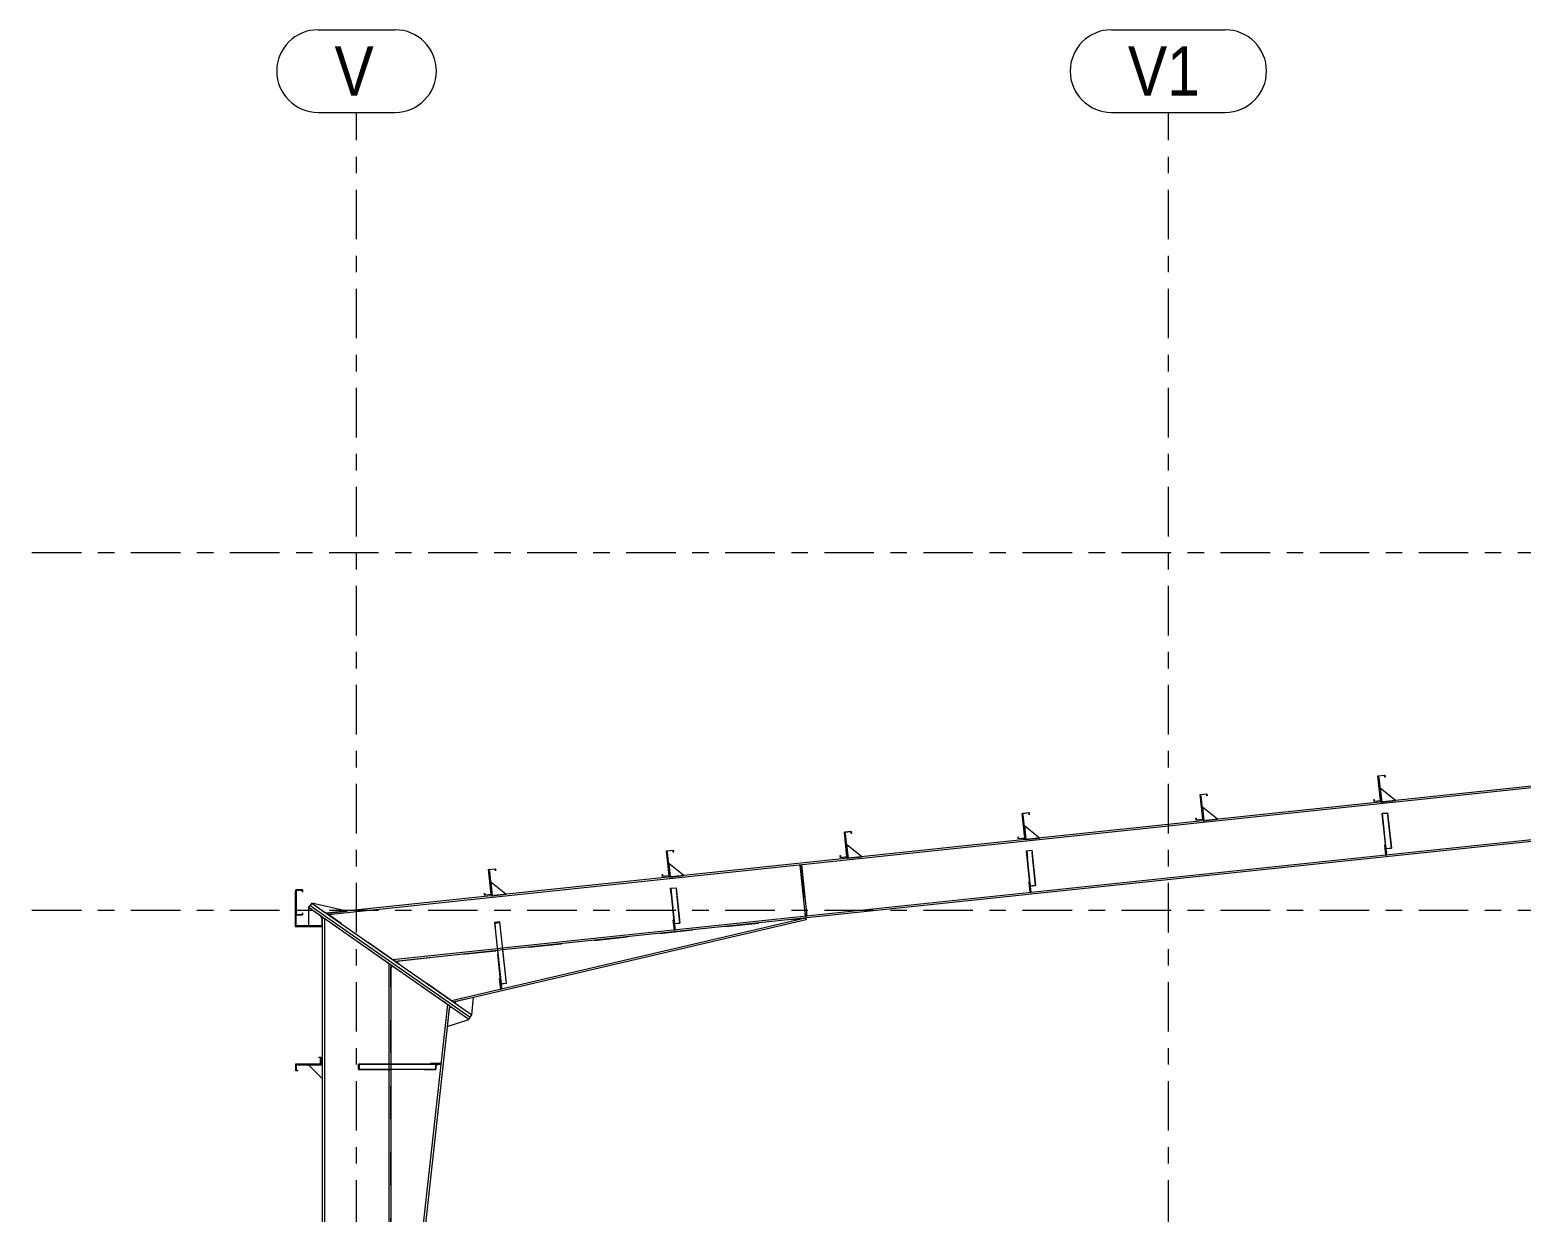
# Model space of a CAD drawing. Header units: millimetres. Extents: x -65 to 757, y -38 to 536.
# Drawn here: x 121.9 to 212.2, y 249 to 320.7 of the extents above; entities that cross this region are included whole.
import ezdxf

# ---------------------------------------------------------------- set-up
doc = ezdxf.new("R2010")
doc.units = ezdxf.units.MM
for name, pattern in [('XKITLINE00', [0]), ('XKITLINE02', [4, 2, -2]), ('XKITLINE03', [6, 3, -1, 1, -1])]:
    doc.linetypes.add(name, pattern=pattern)
doc.layers.add('Part', color=2, linetype='Continuous', lineweight=0)
doc.layers.add('S-grid', color=1, linetype='Continuous', lineweight=0)
doc.styles.add('ARIAL', font='ARIAL.TTF')

# ---------------------------------------------------------------- blocks, each defined once
blk = doc.blocks.new('*A182')
at = {"layer": 'Part'}
blk.add_hatch(color=3, dxfattribs=at).paths.add_polyline_path([(203.784, 273.198), (204.115, 273.233), (204.117, 273.212), (203.802, 273.179), (203.844, 272.78), (203.828, 272.779)], flags=17)
blk = doc.blocks.new('*A216')
at = {"layer": 'Part'}
blk.add_hatch(color=3, dxfattribs=at).paths.add_polyline_path([(192.756, 274.331), (193.17, 274.375), (193.183, 274.25), (193.168, 274.249), (193.157, 274.358), (192.772, 274.318), (192.93, 272.824), (192.515, 272.78), (192.502, 272.905), (192.517, 272.906), (192.529, 272.797), (192.913, 272.838)], flags=17)
blk = doc.blocks.new('*A217')
at = {"layer": 'Part'}
blk.add_hatch(color=3, dxfattribs=at).paths.add_polyline_path([(192.756, 274.331), (193.17, 274.375), (193.183, 274.25), (193.168, 274.249), (193.157, 274.358), (192.772, 274.318), (192.93, 272.824), (192.515, 272.78), (192.502, 272.905), (192.517, 272.906), (192.529, 272.797), (192.913, 272.838)], flags=17)
blk = doc.blocks.new('*A218')
at = {"layer": 'Part'}
blk.add_hatch(color=3, dxfattribs=at).paths.add_polyline_path([(203.529, 275.467), (203.944, 275.511), (203.957, 275.387), (203.942, 275.385), (203.93, 275.494), (203.546, 275.454), (203.703, 273.961), (203.289, 273.917), (203.276, 274.041), (203.291, 274.043), (203.302, 273.933), (203.687, 273.974)], flags=17)
blk = doc.blocks.new('*A219')
at = {"layer": 'Part'}
blk.add_hatch(color=3, dxfattribs=at).paths.add_polyline_path([(203.529, 275.467), (203.944, 275.511), (203.957, 275.387), (203.942, 275.385), (203.93, 275.494), (203.546, 275.454), (203.703, 273.961), (203.289, 273.917), (203.276, 274.041), (203.291, 274.043), (203.302, 273.933), (203.687, 273.974)], flags=17)
blk = doc.blocks.new('*A241')
at = {"layer": 'Part'}
blk.add_hatch(color=3, dxfattribs=at).paths.add_polyline_path([(160.435, 270.922), (160.849, 270.966), (160.862, 270.841), (160.848, 270.84), (160.836, 270.949), (160.451, 270.908), (160.609, 269.415), (160.195, 269.371), (160.181, 269.496), (160.196, 269.497), (160.208, 269.388), (160.592, 269.428)], flags=17)
blk = doc.blocks.new('*A244')
at = {"layer": 'Part'}
blk.add_hatch(color=3, dxfattribs=at).paths.add_polyline_path([(171.209, 272.058), (171.623, 272.102), (171.636, 271.978), (171.621, 271.976), (171.61, 272.085), (171.225, 272.045), (171.383, 270.551), (170.968, 270.508), (170.955, 270.632), (170.97, 270.634), (170.982, 270.524), (171.366, 270.565)], flags=17)
blk = doc.blocks.new('*A245')
at = {"layer": 'Part'}
blk.add_hatch(color=3, dxfattribs=at).paths.add_polyline_path([(171.209, 272.058), (171.623, 272.102), (171.636, 271.978), (171.621, 271.976), (171.61, 272.085), (171.225, 272.045), (171.383, 270.551), (170.968, 270.508), (170.955, 270.632), (170.97, 270.634), (170.982, 270.524), (171.366, 270.565)], flags=17)
blk = doc.blocks.new('*A246')
at = {"layer": 'Part'}
blk.add_hatch(color=3, dxfattribs=at).paths.add_polyline_path([(181.982, 273.195), (182.396, 273.238), (182.41, 273.114), (182.395, 273.112), (182.383, 273.222), (181.999, 273.181), (182.156, 271.688), (181.742, 271.644), (181.729, 271.768), (181.744, 271.77), (181.755, 271.661), (182.14, 271.701)], flags=17)
blk = doc.blocks.new('*A247')
at = {"layer": 'Part'}
blk.add_hatch(color=3, dxfattribs=at).paths.add_polyline_path([(181.982, 273.195), (182.396, 273.238), (182.41, 273.114), (182.395, 273.112), (182.383, 273.222), (181.999, 273.181), (182.156, 271.688), (181.742, 271.644), (181.729, 271.768), (181.744, 271.77), (181.755, 271.661), (182.14, 271.701)], flags=17)
blk = doc.blocks.new('*A248')
at = {"layer": 'Part'}
blk.add_hatch(color=3, dxfattribs=at).paths.add_polyline_path([(139.375, 258.402), (139.375, 258.417), (139.5, 258.417), (139.5, 258), (137.998, 258), (137.998, 257.613), (138.108, 257.613), (138.108, 257.598), (137.983, 257.598), (137.983, 258.015), (139.485, 258.015), (139.485, 258.402)], flags=17)
blk = doc.blocks.new('*A249')
at = {"layer": 'Part'}
blk.add_hatch(color=3, dxfattribs=at).paths.add_polyline_path([(139.375, 258.402), (139.375, 258.417), (139.5, 258.417), (139.5, 258), (137.998, 258), (137.998, 257.613), (138.108, 257.613), (138.108, 257.598), (137.983, 257.598), (137.983, 258.015), (139.485, 258.015), (139.485, 258.402)], flags=17)
blk = doc.blocks.new('*A250')
at = {"layer": 'Part'}
blk.add_hatch(color=3, dxfattribs=at).paths.add_polyline_path([(137.983, 267.037), (137.983, 268.554), (138.4, 268.554), (138.4, 268.429), (138.385, 268.429), (138.385, 268.539), (137.998, 268.539), (137.998, 267.052), (138.385, 267.052), (138.385, 267.162), (138.4, 267.162), (138.4, 267.037)], flags=17)
blk = doc.blocks.new('*A251')
at = {"layer": 'Part'}
blk.add_hatch(color=3, dxfattribs=at).paths.add_polyline_path([(141.783, 257.667), (141.783, 258), (142.444, 258), (142.444, 257.983), (141.816, 257.983), (141.816, 257.667)], flags=17)
blk = doc.blocks.new('*A252')
at = {"layer": 'Part'}
blk.add_hatch(color=3, dxfattribs=at).paths.add_polyline_path([(150.015, 266.577), (150.346, 266.612), (150.349, 266.584), (150.034, 266.551), (150.09, 266.02), (150.074, 266.018)], flags=17)
blk = doc.blocks.new('*A253')
at = {"layer": 'Part'}
blk.add_hatch(color=3, dxfattribs=at).paths.add_polyline_path([(160.689, 268.653), (161.021, 268.688), (161.023, 268.667), (160.708, 268.634), (160.75, 268.235), (160.734, 268.233)], flags=17)
blk = doc.blocks.new('*A254')
at = {"layer": 'Part'}
blk.add_hatch(color=3, dxfattribs=at).paths.add_polyline_path([(182.236, 270.926), (182.568, 270.961), (182.57, 270.94), (182.255, 270.907), (182.297, 270.508), (182.281, 270.506)], flags=17)
blk = doc.blocks.new('*A255')
at = {"layer": 'Part'}
blk.add_hatch(color=3, dxfattribs=at).paths.add_polyline_path([(149.661, 269.785), (150.076, 269.829), (150.089, 269.705), (150.074, 269.703), (150.062, 269.813), (149.678, 269.772), (149.835, 268.279), (149.421, 268.235), (149.408, 268.359), (149.423, 268.361), (149.434, 268.252), (149.819, 268.292)], flags=17)
blk = doc.blocks.new('*A256')
at = {"layer": 'Part'}
blk.add_hatch(color=3, dxfattribs=at).paths.add_polyline_path([(149.661, 269.785), (150.076, 269.829), (150.089, 269.705), (150.074, 269.703), (150.062, 269.813), (149.678, 269.772), (149.835, 268.279), (149.421, 268.235), (149.408, 268.359), (149.423, 268.361), (149.434, 268.252), (149.819, 268.292)], flags=17)
blk = doc.blocks.new('*A257')
at = {"layer": 'Part'}
blk.add_hatch(color=3, dxfattribs=at).paths.add_polyline_path([(160.435, 270.922), (160.849, 270.966), (160.862, 270.841), (160.848, 270.84), (160.836, 270.949), (160.451, 270.908), (160.609, 269.415), (160.195, 269.371), (160.181, 269.496), (160.196, 269.497), (160.208, 269.388), (160.592, 269.428)], flags=17)
blk = doc.blocks.new('*A1048')
at = {"layer": 'S-grid', "color": 1, "linetype": 'XKITLINE03', "lineweight": 0}
blk.add_line((-10, 289), (252.703, 289), dxfattribs=at)
blk = doc.blocks.new('*A1050')
at = {"layer": 'S-grid', "color": 1, "linetype": 'XKITLINE03', "lineweight": 0}
blk.add_line((-10, 267.333), (561.822, 267.333), dxfattribs=at)
blk = doc.blocks.new('*A1068')
at = {"layer": 'S-grid', "color": 1, "linetype": 'XKITLINE03', "lineweight": 0}
blk.add_line((190.833, 175.975), (190.833, 315.667), dxfattribs=at)
at = {"layer": 'S-grid', "color": 3, "style": 'ARIAL', "width": 0.85}
blk.add_text('V1', height=3, dxfattribs=at).set_placement((188.386, 316.667))
blk = doc.blocks.new('*A1069')
at = {"layer": 'S-grid', "color": 1, "linetype": 'XKITLINE00', "lineweight": 0}
for p, q in [((187.386, 320.667), (194.28, 320.667)), ((187.386, 315.667), (194.28, 315.667))]:
    blk.add_line(p, q, dxfattribs=at)
for centre, start, end in [((187.386, 318.167), 90, 270), ((194.28, 318.167), 270, 90)]:
    blk.add_arc(centre, 2.5, start, end, dxfattribs=at)
blk = doc.blocks.new('*A1070')
at = {"layer": 'S-grid', "color": 1, "linetype": 'XKITLINE03', "lineweight": 0}
blk.add_line((141.667, 175.975), (141.667, 315.667), dxfattribs=at)
at = {"layer": 'S-grid', "color": 3, "style": 'ARIAL', "width": 0.85}
blk.add_text('V', height=3, dxfattribs=at).set_placement((140.332, 316.667))
blk = doc.blocks.new('*A1071')
at = {"layer": 'S-grid', "color": 1, "linetype": 'XKITLINE00', "lineweight": 0}
for p, q in [((139.332, 320.667), (144.001, 320.667)), ((139.332, 315.667), (144.001, 315.667))]:
    blk.add_line(p, q, dxfattribs=at)
for centre, start, end in [((139.332, 318.167), 90, 270), ((144.001, 318.167), 270, 90)]:
    blk.add_arc(centre, 2.5, start, end, dxfattribs=at)
blk = doc.blocks.new('*A1121')
at = {"layer": 'Part', "color": 2, "linetype": 'XKITLINE00', "lineweight": 0}
for p, q in [((203.784, 273.198), (204.115, 273.233)), ((203.828, 272.779), (203.784, 273.198)), ((203.802, 273.179), (204.117, 273.212)), ((204.052, 270.812), (203.802, 273.179)), ((204.115, 273.233), (204.341, 271.094)), ((203.828, 272.779), (203.844, 272.78)), ((203.828, 272.779), (204.012, 271.032)), ((204.026, 271.061), (204.341, 271.094)), ((204.036, 270.81), (204.052, 270.812))]:
    blk.add_line(p, q, dxfattribs=at)
at = {"layer": 'Part', "color": 7, "linetype": 'XKITLINE02', "lineweight": 0}
for p, q in [((204.008, 271.072), (204.339, 271.107)), ((204.012, 271.032), (204.036, 270.81))]:
    blk.add_line(p, q, dxfattribs=at)
blk = doc.blocks.new('*A1122')
at = {"layer": 'Part', "color": 7, "linetype": 'XKITLINE02', "lineweight": 0}
for p, q in [((204.036, 270.81), (203.784, 273.198)), ((204.052, 270.812), (203.802, 273.179)), ((204.341, 271.094), (204.115, 273.233)), ((204.008, 271.072), (204.339, 271.107)), ((204.026, 271.061), (204.341, 271.094)), ((204.036, 270.81), (204.052, 270.812))]:
    blk.add_line(p, q, dxfattribs=at)
blk = doc.blocks.new('*A1123')
at = {"layer": 'Part', "color": 2, "linetype": 'XKITLINE00', "lineweight": 0}
for p, q in [((203.943, 271.288), (203.985, 271.292)), ((204.009, 270.666), (203.943, 271.288)), ((204.012, 271.032), (204.05, 270.67))]:
    blk.add_line(p, q, dxfattribs=at)
at = {"layer": 'Part', "color": 7, "linetype": 'XKITLINE02', "lineweight": 0}
for p, q in [((203.985, 271.292), (204.012, 271.032)), ((203.996, 270.79), (204.037, 270.795)), ((204.05, 270.67), (204.009, 270.666))]:
    blk.add_line(p, q, dxfattribs=at)
blk = doc.blocks.new('*A1124')
at = {"layer": 'Part', "color": 7, "linetype": 'XKITLINE02', "lineweight": 0}
for p, q in [((203.985, 271.292), (203.943, 271.288)), ((203.943, 271.288), (204.009, 270.666)), ((204.05, 270.67), (203.985, 271.292)), ((203.996, 270.79), (204.037, 270.795)), ((204.009, 270.666), (204.05, 270.67))]:
    blk.add_line(p, q, dxfattribs=at)
blk = doc.blocks.new('*A1125')
at = {"layer": 'Part', "color": 2, "linetype": 'XKITLINE00', "lineweight": 0}
for p, q in [((203.596, 275.374), (203.555, 275.369)), ((203.753, 273.882), (203.596, 275.374)), ((203.703, 273.961), (203.712, 273.878))]:
    blk.add_line(p, q, dxfattribs=at)
at = {"layer": 'Part', "color": 7, "linetype": 'XKITLINE02', "lineweight": 0}
for p, q in [((203.555, 275.369), (203.703, 273.961)), ((203.712, 273.878), (203.753, 273.882))]:
    blk.add_line(p, q, dxfattribs=at)
blk = doc.blocks.new('*A1126')
at = {"layer": 'Part', "color": 2, "linetype": 'XKITLINE00', "lineweight": 0}
blk.add_line((204.582, 273.969), (203.666, 274.711), dxfattribs=at)
at = {"layer": 'Part', "color": 7, "linetype": 'XKITLINE02', "lineweight": 0}
for p, q in [((203.666, 274.711), (203.753, 273.882)), ((203.753, 273.882), (204.582, 273.969))]:
    blk.add_line(p, q, dxfattribs=at)
blk = doc.blocks.new('*A1127')
at = {"layer": 'Part', "color": 2, "linetype": 'XKITLINE00', "lineweight": 0}
for p, q in [((192.823, 274.237), (192.781, 274.233)), ((192.98, 272.746), (192.823, 274.237)), ((192.93, 272.824), (192.938, 272.741))]:
    blk.add_line(p, q, dxfattribs=at)
at = {"layer": 'Part', "color": 7, "linetype": 'XKITLINE02', "lineweight": 0}
for p, q in [((192.781, 274.233), (192.93, 272.824)), ((192.938, 272.741), (192.98, 272.746))]:
    blk.add_line(p, q, dxfattribs=at)
blk = doc.blocks.new('*A1128')
at = {"layer": 'Part', "color": 2, "linetype": 'XKITLINE00', "lineweight": 0}
blk.add_line((193.809, 272.833), (192.892, 273.574), dxfattribs=at)
at = {"layer": 'Part', "color": 7, "linetype": 'XKITLINE02', "lineweight": 0}
for p, q in [((192.892, 273.574), (192.98, 272.746)), ((192.98, 272.746), (193.809, 272.833))]:
    blk.add_line(p, q, dxfattribs=at)
blk = doc.blocks.new('*A1231')
at = {"layer": 'Part', "color": 2, "linetype": 'XKITLINE00', "lineweight": 0}
for p, q in [((139.583, 266.91), (139.583, 192.292)), ((139.717, 266.817), (139.717, 192.292)), ((143.617, 264.091), (143.617, 258)), ((143.75, 263.998), (143.75, 258)), ((143.617, 257.667), (143.617, 192.292)), ((143.75, 257.667), (143.75, 192.292))]:
    blk.add_line(p, q, dxfattribs=at)
at = {"layer": 'Part', "color": 7, "linetype": 'XKITLINE02', "lineweight": 0}
for p, q in [((143.75, 263.998), (139.583, 266.91)), ((143.617, 258), (143.617, 257.667)), ((143.75, 258), (143.75, 257.667)), ((143.75, 192.292), (139.583, 192.292))]:
    blk.add_line(p, q, dxfattribs=at)
blk = doc.blocks.new('*A1232')
at = {"layer": 'Part', "color": 2, "linetype": 'XKITLINE00', "lineweight": 0}
for p, q in [((143.85, 263.928), (143.75, 263.876)), ((143.75, 263.876), (143.851, 263.927)), ((147.165, 261.611), (143.75, 230.665)), ((147.29, 261.524), (143.883, 230.65)), ((143.883, 230.65), (143.75, 230.665))]:
    blk.add_line(p, q, dxfattribs=at)
at = {"layer": 'Part', "color": 7, "linetype": 'XKITLINE02', "lineweight": 0}
for p, q in [((143.75, 263.875), (143.75, 263.876)), ((143.75, 263.875), (143.75, 263.876)), ((143.75, 230.665), (143.75, 263.875)), ((143.852, 263.929), (143.85, 263.928)), ((143.852, 263.929), (143.851, 263.927)), ((147.29, 261.524), (143.851, 263.927)), ((147.165, 261.611), (143.852, 263.929))]:
    blk.add_line(p, q, dxfattribs=at)
blk = doc.blocks.new('*A1233')
at = {"layer": 'Part', "color": 2, "linetype": 'XKITLINE00', "lineweight": 0}
for p, q in [((171.275, 271.965), (171.234, 271.96)), ((171.433, 270.473), (171.275, 271.965)), ((171.383, 270.551), (171.391, 270.469))]:
    blk.add_line(p, q, dxfattribs=at)
at = {"layer": 'Part', "color": 7, "linetype": 'XKITLINE02', "lineweight": 0}
for p, q in [((171.234, 271.96), (171.383, 270.551)), ((171.391, 270.469), (171.433, 270.473))]:
    blk.add_line(p, q, dxfattribs=at)
blk = doc.blocks.new('*A1234')
at = {"layer": 'Part', "color": 2, "linetype": 'XKITLINE00', "lineweight": 0}
blk.add_line((161.488, 269.424), (160.572, 270.165), dxfattribs=at)
at = {"layer": 'Part', "color": 7, "linetype": 'XKITLINE02', "lineweight": 0}
for p, q in [((160.572, 270.165), (160.659, 269.337)), ((160.659, 269.337), (161.488, 269.424))]:
    blk.add_line(p, q, dxfattribs=at)
blk = doc.blocks.new('*A1235')
at = {"layer": 'Part', "color": 2, "linetype": 'XKITLINE00', "lineweight": 0}
for p, q in [((160.502, 270.828), (160.46, 270.824)), ((160.659, 269.337), (160.502, 270.828)), ((160.609, 269.415), (160.618, 269.332))]:
    blk.add_line(p, q, dxfattribs=at)
at = {"layer": 'Part', "color": 7, "linetype": 'XKITLINE02', "lineweight": 0}
for p, q in [((160.46, 270.824), (160.609, 269.415)), ((160.618, 269.332), (160.659, 269.337))]:
    blk.add_line(p, q, dxfattribs=at)
blk = doc.blocks.new('*A1236')
at = {"layer": 'Part', "color": 7, "linetype": 'XKITLINE02', "lineweight": 0}
for p, q in [((160.89, 266.747), (160.849, 266.742)), ((160.849, 266.742), (160.915, 266.121)), ((160.956, 266.125), (160.89, 266.747)), ((160.901, 266.245), (160.943, 266.249)), ((160.915, 266.121), (160.956, 266.125))]:
    blk.add_line(p, q, dxfattribs=at)
blk = doc.blocks.new('*A1237')
at = {"layer": 'Part', "color": 2, "linetype": 'XKITLINE00', "lineweight": 0}
for p, q in [((160.849, 266.742), (160.89, 266.747)), ((160.915, 266.121), (160.849, 266.742)), ((160.918, 266.487), (160.956, 266.125))]:
    blk.add_line(p, q, dxfattribs=at)
at = {"layer": 'Part', "color": 7, "linetype": 'XKITLINE02', "lineweight": 0}
for p, q in [((160.89, 266.747), (160.918, 266.487)), ((160.901, 266.245), (160.943, 266.249)), ((160.956, 266.125), (160.915, 266.121))]:
    blk.add_line(p, q, dxfattribs=at)
blk = doc.blocks.new('*A1238')
at = {"layer": 'Part', "color": 7, "linetype": 'XKITLINE02', "lineweight": 0}
for p, q in [((160.941, 266.265), (160.689, 268.653)), ((160.958, 266.267), (160.708, 268.634)), ((161.247, 266.548), (161.021, 268.688)), ((160.914, 266.526), (161.245, 266.561)), ((160.932, 266.515), (161.247, 266.548)), ((160.941, 266.265), (160.958, 266.267))]:
    blk.add_line(p, q, dxfattribs=at)
blk = doc.blocks.new('*A1239')
at = {"layer": 'Part', "color": 2, "linetype": 'XKITLINE00', "lineweight": 0}
blk.add_line((172.261, 270.56), (171.345, 271.302), dxfattribs=at)
at = {"layer": 'Part', "color": 7, "linetype": 'XKITLINE02', "lineweight": 0}
for p, q in [((171.345, 271.302), (171.433, 270.473)), ((171.433, 270.473), (172.261, 270.56))]:
    blk.add_line(p, q, dxfattribs=at)
blk = doc.blocks.new('*A1240')
at = {"layer": 'Part', "color": 7, "linetype": 'XKITLINE02', "lineweight": 0}
for p, q in [((168.527, 270.057), (168.609, 270.066)), ((168.527, 270.057), (168.853, 266.958)), ((168.54, 269.933), (168.623, 269.942)), ((168.609, 270.066), (168.936, 266.967)), ((168.923, 267.091), (168.84, 267.082)), ((168.936, 266.967), (168.853, 266.958))]:
    blk.add_line(p, q, dxfattribs=at)
blk = doc.blocks.new('*A1241')
at = {"layer": 'Part', "color": 7, "linetype": 'XKITLINE02', "lineweight": 0}
for p, q in [((168.527, 270.057), (168.609, 270.066)), ((168.54, 269.933), (168.623, 269.942)), ((168.84, 267.082), (168.923, 267.091)), ((168.853, 266.958), (168.936, 266.967))]:
    blk.add_line(p, q, dxfattribs=at)
at = {"layer": 'Part', "color": 2, "linetype": 'XKITLINE00', "lineweight": 0}
for p, q in [((168.853, 266.958), (168.527, 270.057)), ((168.609, 270.066), (168.936, 266.967))]:
    blk.add_line(p, q, dxfattribs=at)
blk = doc.blocks.new('*A1242')
at = {"layer": 'Part', "color": 7, "linetype": 'XKITLINE02', "lineweight": 0}
for p, q in [((182.488, 268.538), (182.236, 270.926)), ((182.505, 268.539), (182.255, 270.907)), ((182.794, 268.821), (182.568, 270.961)), ((182.461, 268.799), (182.792, 268.834)), ((182.479, 268.788), (182.794, 268.821)), ((182.488, 268.538), (182.505, 268.539))]:
    blk.add_line(p, q, dxfattribs=at)
blk = doc.blocks.new('*A1243')
at = {"layer": 'Part', "color": 2, "linetype": 'XKITLINE00', "lineweight": 0}
for p, q in [((182.396, 269.015), (182.438, 269.019)), ((182.462, 268.393), (182.396, 269.015)), ((182.465, 268.76), (182.503, 268.398))]:
    blk.add_line(p, q, dxfattribs=at)
at = {"layer": 'Part', "color": 7, "linetype": 'XKITLINE02', "lineweight": 0}
for p, q in [((182.438, 269.019), (182.465, 268.76)), ((182.449, 268.518), (182.49, 268.522)), ((182.503, 268.398), (182.462, 268.393))]:
    blk.add_line(p, q, dxfattribs=at)
blk = doc.blocks.new('*A1244')
at = {"layer": 'Part', "color": 7, "linetype": 'XKITLINE02', "lineweight": 0}
for p, q in [((182.438, 269.019), (182.396, 269.015)), ((182.396, 269.015), (182.462, 268.393)), ((182.503, 268.398), (182.438, 269.019)), ((182.449, 268.518), (182.49, 268.522)), ((182.462, 268.393), (182.503, 268.398))]:
    blk.add_line(p, q, dxfattribs=at)
blk = doc.blocks.new('*A1245')
at = {"layer": 'Part', "color": 2, "linetype": 'XKITLINE00', "lineweight": 0}
for p, q in [((182.049, 273.101), (182.008, 273.097)), ((182.206, 271.609), (182.049, 273.101)), ((182.156, 271.688), (182.165, 271.605))]:
    blk.add_line(p, q, dxfattribs=at)
at = {"layer": 'Part', "color": 7, "linetype": 'XKITLINE02', "lineweight": 0}
for p, q in [((182.008, 273.097), (182.156, 271.688)), ((182.165, 271.605), (182.206, 271.609))]:
    blk.add_line(p, q, dxfattribs=at)
blk = doc.blocks.new('*A1246')
at = {"layer": 'Part', "color": 2, "linetype": 'XKITLINE00', "lineweight": 0}
blk.add_line((183.035, 271.697), (182.119, 272.438), dxfattribs=at)
at = {"layer": 'Part', "color": 7, "linetype": 'XKITLINE02', "lineweight": 0}
for p, q in [((182.119, 272.438), (182.206, 271.609)), ((182.206, 271.609), (183.035, 271.697))]:
    blk.add_line(p, q, dxfattribs=at)
blk = doc.blocks.new('*A1247')
at = {"layer": 'Part', "color": 7, "linetype": 'XKITLINE02', "lineweight": 0}
for p, q in [((137.983, 268.554), (137.983, 267.037)), ((138.4, 268.554), (137.983, 268.554)), ((137.998, 267.052), (137.998, 268.539)), ((137.998, 268.539), (138.385, 268.539)), ((138.385, 268.539), (138.385, 268.429)), ((138.385, 268.429), (138.4, 268.429)), ((138.4, 268.429), (138.4, 268.554)), ((137.983, 267.037), (138.4, 267.037)), ((138.385, 267.052), (137.998, 267.052)), ((138.4, 267.162), (138.385, 267.162)), ((138.385, 267.162), (138.385, 267.052)), ((138.4, 267.037), (138.4, 267.162))]:
    blk.add_line(p, q, dxfattribs=at)
blk = doc.blocks.new('*A1248')
at = {"layer": 'Part', "color": 2, "linetype": 'XKITLINE00', "lineweight": 0}
for p, q in [((192.756, 274.331), (193.17, 274.375)), ((192.913, 272.838), (192.756, 274.331)), ((193.157, 274.358), (192.772, 274.318)), ((192.772, 274.318), (192.93, 272.824)), ((193.168, 274.249), (193.157, 274.358)), ((193.183, 274.25), (193.168, 274.249)), ((193.17, 274.375), (193.183, 274.25)), ((192.502, 272.905), (192.517, 272.906)), ((192.515, 272.78), (192.502, 272.905)), ((192.93, 272.824), (192.515, 272.78)), ((192.517, 272.906), (192.529, 272.797)), ((192.529, 272.797), (192.913, 272.838))]:
    blk.add_line(p, q, dxfattribs=at)
blk = doc.blocks.new('*A1249')
at = {"layer": 'Part', "color": 2, "linetype": 'XKITLINE00', "lineweight": 0}
for p, q in [((192.756, 274.331), (193.17, 274.375)), ((192.913, 272.838), (192.756, 274.331)), ((193.157, 274.358), (192.772, 274.318)), ((192.772, 274.318), (192.93, 272.824)), ((193.168, 274.249), (193.157, 274.358)), ((193.183, 274.25), (193.168, 274.249)), ((193.17, 274.375), (193.183, 274.25)), ((192.502, 272.905), (192.517, 272.906)), ((192.515, 272.78), (192.502, 272.905)), ((192.93, 272.824), (192.515, 272.78)), ((192.517, 272.906), (192.529, 272.797)), ((192.529, 272.797), (192.913, 272.838))]:
    blk.add_line(p, q, dxfattribs=at)
blk = doc.blocks.new('*A1250')
at = {"layer": 'Part', "color": 2, "linetype": 'XKITLINE00', "lineweight": 0}
for p, q in [((203.529, 275.467), (203.944, 275.511)), ((203.93, 275.494), (203.546, 275.454)), ((203.942, 275.385), (203.93, 275.494)), ((203.944, 275.511), (203.957, 275.387)), ((203.687, 273.974), (203.529, 275.467)), ((203.546, 275.454), (203.703, 273.961)), ((203.957, 275.387), (203.942, 275.385)), ((203.276, 274.041), (203.291, 274.043)), ((203.289, 273.917), (203.276, 274.041)), ((203.703, 273.961), (203.289, 273.917)), ((203.291, 274.043), (203.302, 273.933)), ((203.302, 273.933), (203.687, 273.974))]:
    blk.add_line(p, q, dxfattribs=at)
blk = doc.blocks.new('*A1251')
at = {"layer": 'Part', "color": 2, "linetype": 'XKITLINE00', "lineweight": 0}
for p, q in [((203.529, 275.467), (203.944, 275.511)), ((203.93, 275.494), (203.546, 275.454)), ((203.942, 275.385), (203.93, 275.494)), ((203.944, 275.511), (203.957, 275.387)), ((203.687, 273.974), (203.529, 275.467)), ((203.546, 275.454), (203.703, 273.961)), ((203.957, 275.387), (203.942, 275.385)), ((203.276, 274.041), (203.291, 274.043)), ((203.289, 273.917), (203.276, 274.041)), ((203.703, 273.961), (203.289, 273.917)), ((203.291, 274.043), (203.302, 273.933)), ((203.302, 273.933), (203.687, 273.974))]:
    blk.add_line(p, q, dxfattribs=at)
blk = doc.blocks.new('*A1264')
at = {"layer": 'Part', "color": 2, "linetype": 'XKITLINE00', "lineweight": 0}
for p, q in [((239.119, 277.612), (139.836, 267.14)), ((239.13, 277.505), (139.972, 267.046)), ((236.371, 274.08), (150.514, 265.024)), ((236.382, 273.972), (150.525, 264.916)), ((150.182, 264.989), (143.867, 264.323)), ((150.194, 264.881), (144.003, 264.228))]:
    blk.add_line(p, q, dxfattribs=at)
at = {"layer": 'Part', "color": 7, "linetype": 'XKITLINE02', "lineweight": 0}
for p, q in [((144.003, 264.228), (139.836, 267.14)), ((150.514, 265.024), (150.182, 264.989)), ((150.525, 264.916), (150.194, 264.881))]:
    blk.add_line(p, q, dxfattribs=at)
blk = doc.blocks.new('*A1288')
at = {"layer": 'Part', "color": 2, "linetype": 'XKITLINE00', "lineweight": 0}
for p, q in [((160.435, 270.922), (160.849, 270.966)), ((160.592, 269.428), (160.435, 270.922)), ((160.836, 270.949), (160.451, 270.908)), ((160.451, 270.908), (160.609, 269.415)), ((160.848, 270.84), (160.836, 270.949)), ((160.862, 270.841), (160.848, 270.84)), ((160.849, 270.966), (160.862, 270.841)), ((160.181, 269.496), (160.196, 269.497)), ((160.195, 269.371), (160.181, 269.496)), ((160.609, 269.415), (160.195, 269.371)), ((160.196, 269.497), (160.208, 269.388)), ((160.208, 269.388), (160.592, 269.428))]:
    blk.add_line(p, q, dxfattribs=at)
blk = doc.blocks.new('*A1289')
at = {"layer": 'Part', "color": 2, "linetype": 'XKITLINE00', "lineweight": 0}
for p, q in [((160.435, 270.922), (160.849, 270.966)), ((160.592, 269.428), (160.435, 270.922)), ((160.836, 270.949), (160.451, 270.908)), ((160.451, 270.908), (160.609, 269.415)), ((160.848, 270.84), (160.836, 270.949)), ((160.862, 270.841), (160.848, 270.84)), ((160.849, 270.966), (160.862, 270.841)), ((160.181, 269.496), (160.196, 269.497)), ((160.195, 269.371), (160.181, 269.496)), ((160.609, 269.415), (160.195, 269.371)), ((160.196, 269.497), (160.208, 269.388)), ((160.208, 269.388), (160.592, 269.428))]:
    blk.add_line(p, q, dxfattribs=at)
blk = doc.blocks.new('*A1292')
at = {"layer": 'Part', "color": 2, "linetype": 'XKITLINE00', "lineweight": 0}
for p, q in [((171.209, 272.058), (171.623, 272.102)), ((171.366, 270.565), (171.209, 272.058)), ((171.61, 272.085), (171.225, 272.045)), ((171.225, 272.045), (171.383, 270.551)), ((171.621, 271.976), (171.61, 272.085)), ((171.636, 271.978), (171.621, 271.976)), ((171.623, 272.102), (171.636, 271.978)), ((170.955, 270.632), (170.97, 270.634)), ((170.968, 270.508), (170.955, 270.632)), ((171.383, 270.551), (170.968, 270.508)), ((170.97, 270.634), (170.982, 270.524)), ((170.982, 270.524), (171.366, 270.565))]:
    blk.add_line(p, q, dxfattribs=at)
blk = doc.blocks.new('*A1293')
at = {"layer": 'Part', "color": 2, "linetype": 'XKITLINE00', "lineweight": 0}
for p, q in [((171.209, 272.058), (171.623, 272.102)), ((171.366, 270.565), (171.209, 272.058)), ((171.61, 272.085), (171.225, 272.045)), ((171.225, 272.045), (171.383, 270.551)), ((171.621, 271.976), (171.61, 272.085)), ((171.636, 271.978), (171.621, 271.976)), ((171.623, 272.102), (171.636, 271.978)), ((170.955, 270.632), (170.97, 270.634)), ((170.968, 270.508), (170.955, 270.632)), ((171.383, 270.551), (170.968, 270.508)), ((170.97, 270.634), (170.982, 270.524)), ((170.982, 270.524), (171.366, 270.565))]:
    blk.add_line(p, q, dxfattribs=at)
blk = doc.blocks.new('*A1294')
at = {"layer": 'Part', "color": 2, "linetype": 'XKITLINE00', "lineweight": 0}
for p, q in [((181.982, 273.195), (182.396, 273.238)), ((182.14, 271.701), (181.982, 273.195)), ((182.383, 273.222), (181.999, 273.181)), ((181.999, 273.181), (182.156, 271.688)), ((182.395, 273.112), (182.383, 273.222)), ((182.41, 273.114), (182.395, 273.112)), ((182.396, 273.238), (182.41, 273.114)), ((181.729, 271.768), (181.744, 271.77)), ((181.742, 271.644), (181.729, 271.768)), ((182.156, 271.688), (181.742, 271.644)), ((181.744, 271.77), (181.755, 271.661)), ((181.755, 271.661), (182.14, 271.701))]:
    blk.add_line(p, q, dxfattribs=at)
blk = doc.blocks.new('*A1295')
at = {"layer": 'Part', "color": 2, "linetype": 'XKITLINE00', "lineweight": 0}
for p, q in [((181.982, 273.195), (182.396, 273.238)), ((182.14, 271.701), (181.982, 273.195)), ((182.383, 273.222), (181.999, 273.181)), ((181.999, 273.181), (182.156, 271.688)), ((182.395, 273.112), (182.383, 273.222)), ((182.41, 273.114), (182.395, 273.112)), ((182.396, 273.238), (182.41, 273.114)), ((181.729, 271.768), (181.744, 271.77)), ((181.742, 271.644), (181.729, 271.768)), ((182.156, 271.688), (181.742, 271.644)), ((181.744, 271.77), (181.755, 271.661)), ((181.755, 271.661), (182.14, 271.701))]:
    blk.add_line(p, q, dxfattribs=at)
blk = doc.blocks.new('*A1296')
at = {"layer": 'Part', "color": 2, "linetype": 'XKITLINE00', "lineweight": 0}
for p, q in [((139.375, 258.417), (139.5, 258.417)), ((139.375, 258.402), (139.375, 258.417)), ((139.485, 258.402), (139.375, 258.402)), ((139.485, 258.015), (139.485, 258.402)), ((139.5, 258.417), (139.5, 258)), ((137.983, 257.598), (137.983, 258.015)), ((137.983, 258.015), (139.485, 258.015)), ((138.108, 257.598), (137.983, 257.598)), ((139.5, 258), (137.998, 258)), ((137.998, 258), (137.998, 257.613)), ((137.998, 257.613), (138.108, 257.613)), ((138.108, 257.613), (138.108, 257.598))]:
    blk.add_line(p, q, dxfattribs=at)
blk = doc.blocks.new('*A1297')
at = {"layer": 'Part', "color": 2, "linetype": 'XKITLINE00', "lineweight": 0}
for p, q in [((139.375, 258.417), (139.5, 258.417)), ((139.375, 258.402), (139.375, 258.417)), ((139.485, 258.402), (139.375, 258.402)), ((139.485, 258.015), (139.485, 258.402)), ((139.5, 258.417), (139.5, 258)), ((137.983, 257.598), (137.983, 258.015)), ((137.983, 258.015), (139.485, 258.015)), ((138.108, 257.598), (137.983, 257.598)), ((139.5, 258), (137.998, 258)), ((137.998, 258), (137.998, 257.613)), ((137.998, 257.613), (138.108, 257.613)), ((138.108, 257.613), (138.108, 257.598))]:
    blk.add_line(p, q, dxfattribs=at)
blk = doc.blocks.new('*A1300')
at = {"layer": 'Part', "color": 2, "linetype": 'XKITLINE00', "lineweight": 0}
for p, q in [((137.983, 267.037), (137.983, 268.554)), ((137.983, 268.554), (138.4, 268.554)), ((138.385, 268.539), (137.998, 268.539)), ((137.998, 268.539), (137.998, 267.052)), ((138.385, 268.429), (138.385, 268.539)), ((138.4, 268.429), (138.385, 268.429)), ((138.4, 268.554), (138.4, 268.429)), ((138.4, 267.037), (137.983, 267.037)), ((137.998, 267.052), (138.385, 267.052)), ((138.385, 267.052), (138.385, 267.162)), ((138.385, 267.162), (138.4, 267.162)), ((138.4, 267.162), (138.4, 267.037))]:
    blk.add_line(p, q, dxfattribs=at)
blk = doc.blocks.new('*A1301')
at = {"layer": 'Part', "color": 2, "linetype": 'XKITLINE00', "lineweight": 0}
for p, q in [((141.783, 257.667), (141.783, 258)), ((146.312, 258), (141.783, 258)), ((146.471, 257.667), (141.783, 257.667)), ((146.631, 257.983), (141.816, 257.983)), ((141.816, 257.983), (141.816, 257.667)), ((142.444, 258), (142.444, 257.983)), ((146.471, 257.983), (146.471, 257.667)), ((146.631, 258), (146.631, 257.983))]:
    blk.add_line(p, q, dxfattribs=at)
at = {"layer": 'Part', "color": 7, "linetype": 'XKITLINE02', "lineweight": 0}
for p, q in [((142.444, 258), (146.631, 258)), ((146.463, 257.667), (146.463, 258)), ((146.463, 258), (146.631, 258)), ((146.631, 257.983), (146.471, 257.983))]:
    blk.add_line(p, q, dxfattribs=at)
blk = doc.blocks.new('*A1302')
at = {"layer": 'Part', "color": 2, "linetype": 'XKITLINE00', "lineweight": 0}
for p, q in [((150.346, 266.612), (150.015, 266.577)), ((150.015, 266.577), (150.395, 262.969)), ((150.034, 266.551), (150.349, 266.584)), ((150.034, 266.551), (150.09, 266.02)), ((150.738, 262.901), (150.346, 266.612)), ((150.09, 266.02), (150.074, 266.018)), ((150.09, 266.02), (150.443, 262.681)), ((150.423, 262.868), (150.738, 262.901)), ((150.426, 262.679), (150.443, 262.681))]:
    blk.add_line(p, q, dxfattribs=at)
at = {"layer": 'Part', "color": 7, "linetype": 'XKITLINE02', "lineweight": 0}
for p, q in [((150.395, 262.969), (150.426, 262.679)), ((150.405, 262.876), (150.737, 262.911))]:
    blk.add_line(p, q, dxfattribs=at)
blk = doc.blocks.new('*A1303')
at = {"layer": 'Part', "color": 2, "linetype": 'XKITLINE00', "lineweight": 0}
for p, q in [((138.083, 258), (138.083, 257.958)), ((138.083, 257.958), (139.583, 257.958)), ((139.583, 258), (139.5, 258))]:
    blk.add_line(p, q, dxfattribs=at)
at = {"layer": 'Part', "color": 7, "linetype": 'XKITLINE02', "lineweight": 0}
for p, q in [((139.5, 258), (138.083, 258)), ((139.583, 257.958), (139.583, 258))]:
    blk.add_line(p, q, dxfattribs=at)
blk = doc.blocks.new('*A1304')
at = {"layer": 'Part', "color": 2, "linetype": 'XKITLINE00', "lineweight": 0}
blk.add_line((139.583, 257.125), (138.75, 257.958), dxfattribs=at)
at = {"layer": 'Part', "color": 7, "linetype": 'XKITLINE02', "lineweight": 0}
for p, q in [((138.75, 257.958), (139.583, 257.958)), ((139.583, 257.958), (139.583, 257.125))]:
    blk.add_line(p, q, dxfattribs=at)
blk = doc.blocks.new('*A1305')
at = {"layer": 'Part', "color": 2, "linetype": 'XKITLINE00', "lineweight": 0}
for p, q in [((137.983, 268.454), (137.942, 268.454)), ((137.942, 268.454), (137.942, 266.37)), ((137.983, 267.037), (137.983, 266.37)), ((137.983, 266.37), (137.942, 266.37))]:
    blk.add_line(p, q, dxfattribs=at)
at = {"layer": 'Part', "color": 7, "linetype": 'XKITLINE02', "lineweight": 0}
blk.add_line((137.983, 267.037), (137.983, 268.454), dxfattribs=at)
blk = doc.blocks.new('*A1306')
at = {"layer": 'Part', "color": 2, "linetype": 'XKITLINE00', "lineweight": 0}
for p, q in [((139.583, 266.37), (137.942, 266.37)), ((137.942, 266.37), (137.942, 266.329)), ((137.942, 266.329), (139.583, 266.329))]:
    blk.add_line(p, q, dxfattribs=at)
at = {"layer": 'Part', "color": 7, "linetype": 'XKITLINE02', "lineweight": 0}
blk.add_line((139.583, 266.329), (139.583, 266.37), dxfattribs=at)
blk = doc.blocks.new('*A1307')
at = {"layer": 'Part', "color": 2, "linetype": 'XKITLINE00', "lineweight": 0}
for p, q in [((138.764, 267.483), (138.764, 266.37)), ((139.583, 266.785), (139.481, 266.982))]:
    blk.add_line(p, q, dxfattribs=at)
at = {"layer": 'Part', "color": 7, "linetype": 'XKITLINE02', "lineweight": 0}
for p, q in [((139.481, 266.982), (138.764, 267.483)), ((139.583, 266.37), (139.583, 266.785)), ((138.764, 266.37), (139.583, 266.37))]:
    blk.add_line(p, q, dxfattribs=at)
blk = doc.blocks.new('*A1308')
at = {"layer": 'Part', "color": 7, "linetype": 'XKITLINE02', "lineweight": 0}
for p, q in [((146.631, 258), (141.783, 258)), ((141.783, 257.667), (146.471, 257.667)), ((146.471, 257.983), (141.816, 257.983)), ((146.631, 258), (146.142, 258)), ((146.463, 258), (146.463, 257.667)), ((146.463, 257.667), (146.471, 257.667)), ((146.471, 257.667), (146.471, 257.983)), ((146.471, 257.983), (146.631, 257.983)), ((146.631, 257.983), (146.631, 258))]:
    blk.add_line(p, q, dxfattribs=at)
blk = doc.blocks.new('*A1309')
at = {"layer": 'Part', "color": 2, "linetype": 'XKITLINE00', "lineweight": 0}
for p, q in [((138.955, 267.756), (138.86, 267.62)), ((138.86, 267.62), (148.552, 260.845)), ((138.955, 267.756), (148.647, 260.982)), ((148.552, 260.845), (148.647, 260.982))]:
    blk.add_line(p, q, dxfattribs=at)
blk = doc.blocks.new('*A1310')
at = {"layer": 'Part', "color": 2, "linetype": 'XKITLINE00', "lineweight": 0}
for p, q in [((138.764, 267.483), (138.86, 267.62)), ((148.456, 260.708), (138.764, 267.483)), ((138.86, 267.62), (148.552, 260.845)), ((148.552, 260.845), (148.456, 260.708))]:
    blk.add_line(p, q, dxfattribs=at)
blk = doc.blocks.new('*A1311')
at = {"layer": 'Part', "color": 2, "linetype": 'XKITLINE00', "lineweight": 0}
for p, q in [((146.142, 258.042), (146.142, 258)), ((146.142, 258.042), (146.767, 258.042)), ((146.767, 258), (146.312, 258)), ((146.767, 258.042), (146.767, 258))]:
    blk.add_line(p, q, dxfattribs=at)
at = {"layer": 'Part', "color": 7, "linetype": 'XKITLINE02', "lineweight": 0}
for p, q in [((146.312, 258), (146.142, 258)), ((146.642, 258), (146.642, 258.042)), ((146.767, 258), (146.767, 258)), ((146.767, 258), (146.767, 258))]:
    blk.add_line(p, q, dxfattribs=at)
blk = doc.blocks.new('*A1312')
at = {"layer": 'Part', "color": 7, "linetype": 'XKITLINE02', "lineweight": 0}
for p, q in [((146.767, 258.042), (146.142, 258.042)), ((146.142, 258.042), (146.142, 258)), ((146.142, 258), (146.767, 258)), ((146.642, 258), (146.642, 258.042)), ((146.767, 258), (146.767, 258.042))]:
    blk.add_line(p, q, dxfattribs=at)
blk = doc.blocks.new('*A1313')
at = {"layer": 'Part', "color": 2, "linetype": 'XKITLINE00', "lineweight": 0}
blk.add_line((150.714, 268.288), (149.798, 269.029), dxfattribs=at)
at = {"layer": 'Part', "color": 7, "linetype": 'XKITLINE02', "lineweight": 0}
for p, q in [((149.798, 269.029), (149.886, 268.2)), ((149.886, 268.2), (150.714, 268.288))]:
    blk.add_line(p, q, dxfattribs=at)
blk = doc.blocks.new('*A1314')
at = {"layer": 'Part', "color": 2, "linetype": 'XKITLINE00', "lineweight": 0}
for p, q in [((149.728, 269.692), (149.687, 269.688)), ((149.886, 268.2), (149.728, 269.692)), ((149.835, 268.279), (149.844, 268.196))]:
    blk.add_line(p, q, dxfattribs=at)
at = {"layer": 'Part', "color": 7, "linetype": 'XKITLINE02', "lineweight": 0}
for p, q in [((149.687, 269.688), (149.835, 268.279)), ((149.844, 268.196), (149.886, 268.2))]:
    blk.add_line(p, q, dxfattribs=at)
blk = doc.blocks.new('*A1315')
at = {"layer": 'Part', "color": 7, "linetype": 'XKITLINE02', "lineweight": 0}
for p, q in [((150.374, 263.168), (150.333, 263.164)), ((150.333, 263.164), (150.399, 262.542)), ((150.44, 262.547), (150.374, 263.168)), ((150.385, 262.667), (150.427, 262.671)), ((150.399, 262.542), (150.44, 262.547))]:
    blk.add_line(p, q, dxfattribs=at)
blk = doc.blocks.new('*A1316')
at = {"layer": 'Part', "color": 2, "linetype": 'XKITLINE00', "lineweight": 0}
for p, q in [((150.333, 263.164), (150.374, 263.168)), ((150.399, 262.542), (150.333, 263.164)), ((150.395, 262.969), (150.44, 262.547)), ((150.44, 262.547), (150.399, 262.542))]:
    blk.add_line(p, q, dxfattribs=at)
at = {"layer": 'Part', "color": 7, "linetype": 'XKITLINE02', "lineweight": 0}
for p, q in [((150.374, 263.168), (150.395, 262.969)), ((150.385, 262.667), (150.427, 262.671)), ((150.44, 262.547), (150.44, 262.547)), ((150.44, 262.547), (150.44, 262.547))]:
    blk.add_line(p, q, dxfattribs=at)
blk = doc.blocks.new('*A1317')
at = {"layer": 'Part', "color": 7, "linetype": 'XKITLINE02', "lineweight": 0}
for p, q in [((150.426, 262.679), (150.015, 266.577)), ((150.443, 262.681), (150.034, 266.551)), ((150.738, 262.901), (150.346, 266.612)), ((150.405, 262.876), (150.737, 262.911)), ((150.423, 262.868), (150.738, 262.901)), ((150.426, 262.679), (150.443, 262.681))]:
    blk.add_line(p, q, dxfattribs=at)
blk = doc.blocks.new('*A1318')
at = {"layer": 'Part', "color": 7, "linetype": 'XKITLINE02', "lineweight": 0}
for p, q in [((148.754, 262.042), (147.659, 261.786)), ((147.64, 261.686), (148.647, 260.982))]:
    blk.add_line(p, q, dxfattribs=at)
at = {"layer": 'Part', "color": 2, "linetype": 'XKITLINE00', "lineweight": 0}
for p, q in [((148.647, 260.982), (148.754, 262.042)), ((147.659, 261.786), (147.64, 261.686))]:
    blk.add_line(p, q, dxfattribs=at)
blk = doc.blocks.new('*A1319')
at = {"layer": 'Part', "color": 7, "linetype": 'XKITLINE02', "lineweight": 0}
for p, q in [((147.276, 261.4), (147.153, 260.281)), ((148.456, 260.708), (147.392, 261.452))]:
    blk.add_line(p, q, dxfattribs=at)
at = {"layer": 'Part', "color": 2, "linetype": 'XKITLINE00', "lineweight": 0}
for p, q in [((147.392, 261.452), (147.276, 261.4)), ((147.153, 260.281), (148.456, 260.708))]:
    blk.add_line(p, q, dxfattribs=at)
blk = doc.blocks.new('*A1320')
at = {"layer": 'Part', "color": 2, "linetype": 'XKITLINE00', "lineweight": 0}
for p, q in [((141.079, 267.271), (138.955, 267.756)), ((139.734, 267.212), (139.96, 267.153))]:
    blk.add_line(p, q, dxfattribs=at)
at = {"layer": 'Part', "color": 7, "linetype": 'XKITLINE02', "lineweight": 0}
for p, q in [((138.955, 267.756), (139.734, 267.212)), ((139.96, 267.153), (141.079, 267.271))]:
    blk.add_line(p, q, dxfattribs=at)
blk = doc.blocks.new('*A1321')
at = {"layer": 'Part', "color": 7, "linetype": 'XKITLINE02', "lineweight": 0}
for p, q in [((144.126, 264.241), (168.865, 266.85)), ((147.537, 261.757), (144.104, 264.157))]:
    blk.add_line(p, q, dxfattribs=at)
at = {"layer": 'Part', "color": 2, "linetype": 'XKITLINE00', "lineweight": 0}
for p, q in [((168.865, 266.85), (147.418, 261.841)), ((168.89, 266.745), (147.537, 261.757)), ((168.865, 266.85), (168.89, 266.745)), ((144.126, 264.241), (144.104, 264.157))]:
    blk.add_line(p, q, dxfattribs=at)
blk = doc.blocks.new('*A1322')
at = {"layer": 'Part', "color": 2, "linetype": 'XKITLINE00', "lineweight": 0}
for p, q in [((160.689, 268.653), (161.021, 268.688)), ((160.734, 268.233), (160.689, 268.653)), ((161.023, 268.667), (160.708, 268.634)), ((160.708, 268.634), (160.75, 268.235)), ((161.021, 268.688), (161.247, 266.548)), ((160.75, 268.235), (160.734, 268.233)), ((160.734, 268.233), (160.918, 266.487)), ((160.958, 266.267), (160.75, 268.235)), ((160.932, 266.515), (161.247, 266.548)), ((160.941, 266.265), (160.958, 266.267))]:
    blk.add_line(p, q, dxfattribs=at)
at = {"layer": 'Part', "color": 7, "linetype": 'XKITLINE02', "lineweight": 0}
for p, q in [((160.914, 266.526), (161.245, 266.561)), ((160.918, 266.487), (160.941, 266.265))]:
    blk.add_line(p, q, dxfattribs=at)
blk = doc.blocks.new('*A1323')
at = {"layer": 'Part', "color": 2, "linetype": 'XKITLINE00', "lineweight": 0}
for p, q in [((182.236, 270.926), (182.568, 270.961)), ((182.281, 270.506), (182.236, 270.926)), ((182.57, 270.94), (182.255, 270.907)), ((182.255, 270.907), (182.297, 270.508)), ((182.297, 270.508), (182.281, 270.506)), ((182.281, 270.506), (182.465, 268.76)), ((182.505, 268.539), (182.297, 270.508)), ((182.568, 270.961), (182.794, 268.821)), ((182.479, 268.788), (182.794, 268.821)), ((182.488, 268.538), (182.505, 268.539))]:
    blk.add_line(p, q, dxfattribs=at)
at = {"layer": 'Part', "color": 7, "linetype": 'XKITLINE02', "lineweight": 0}
for p, q in [((182.461, 268.799), (182.792, 268.834)), ((182.465, 268.76), (182.488, 268.538))]:
    blk.add_line(p, q, dxfattribs=at)
blk = doc.blocks.new('*A1324')
at = {"layer": 'Part', "color": 2, "linetype": 'XKITLINE00', "lineweight": 0}
for p, q in [((149.661, 269.785), (150.076, 269.829)), ((149.819, 268.292), (149.661, 269.785)), ((150.062, 269.813), (149.678, 269.772)), ((149.678, 269.772), (149.835, 268.279)), ((150.074, 269.703), (150.062, 269.813)), ((150.089, 269.705), (150.074, 269.703)), ((150.076, 269.829), (150.089, 269.705)), ((149.408, 268.359), (149.423, 268.361)), ((149.421, 268.235), (149.408, 268.359)), ((149.835, 268.279), (149.421, 268.235)), ((149.423, 268.361), (149.434, 268.252)), ((149.434, 268.252), (149.819, 268.292))]:
    blk.add_line(p, q, dxfattribs=at)
blk = doc.blocks.new('*A1325')
at = {"layer": 'Part', "color": 2, "linetype": 'XKITLINE00', "lineweight": 0}
for p, q in [((149.661, 269.785), (150.076, 269.829)), ((149.819, 268.292), (149.661, 269.785)), ((150.062, 269.813), (149.678, 269.772)), ((149.678, 269.772), (149.835, 268.279)), ((150.074, 269.703), (150.062, 269.813)), ((150.089, 269.705), (150.074, 269.703)), ((150.076, 269.829), (150.089, 269.705)), ((149.408, 268.359), (149.423, 268.361)), ((149.421, 268.235), (149.408, 268.359)), ((149.835, 268.279), (149.421, 268.235)), ((149.423, 268.361), (149.434, 268.252)), ((149.434, 268.252), (149.819, 268.292))]:
    blk.add_line(p, q, dxfattribs=at)

msp = doc.modelspace()

# ---------------------------------------------------------------- block references
at = {"lineweight": 0}
for name in ['*A1071', '*A1069', '*A1070', '*A1068', '*A1048', '*A1264', '*A218', '*A219', '*A1250', '*A1251', '*A1125', '*A1126', '*A216', '*A217', '*A1248', '*A1249', '*A1127', '*A246', '*A247', '*A1294', '*A1295', '*A1245', '*A1128', '*A182', '*A1121', '*A1122', '*A244', '*A245', '*A1292', '*A1293', '*A1233', '*A1246', '*A1239', '*A1123', '*A1124', '*A241', '*A257', '*A1288', '*A1289', '*A1235', '*A1234', '*A254', '*A1242', '*A1323', '*A255', '*A256', '*A1324', '*A1325', '*A1314', '*A1240', '*A1241', '*A1050', '*A1305', '*A250', '*A1247', '*A1300', '*A1313', '*A253', '*A1238', '*A1322', '*A1243', '*A1244', '*A1310', '*A1307', '*A1309', '*A1320', '*A1231', '*A1321', '*A252', '*A1302', '*A1317', '*A1236', '*A1237', '*A1306', '*A1232', '*A1315', '*A1316', '*A1318', '*A1319', '*A248', '*A249', '*A1296', '*A1297', '*A1303', '*A1304', '*A251', '*A1301', '*A1308', '*A1311', '*A1312']:
    msp.add_blockref(name, (0, 0), dxfattribs=at)

doc.saveas('drawing.dxf')
